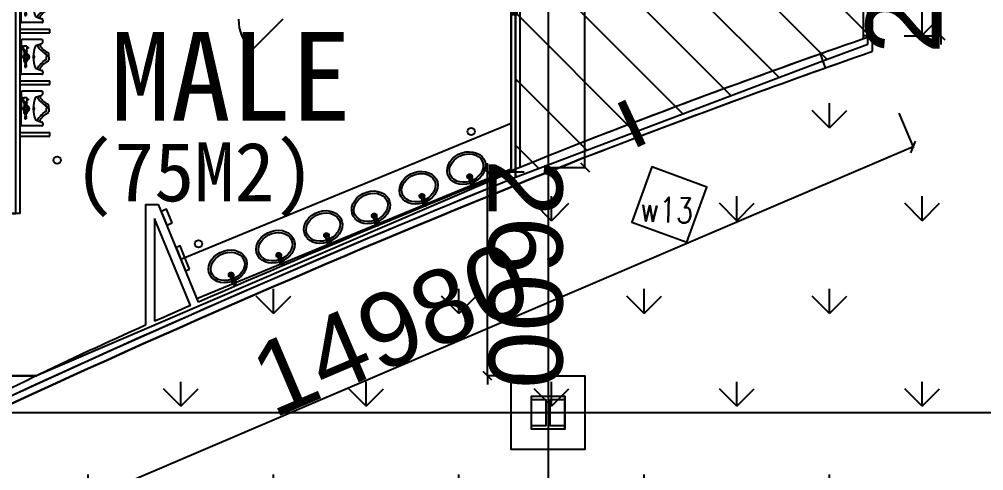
# Model space of a CAD drawing. Header units: inches. Extents: x -449189 to -231461, y -105857 to 48108.
# Drawn here: x -347021 to -333938, y -15276 to -9160 of the extents above; entities that cross this region are included whole.
import ezdxf
from ezdxf.enums import TextEntityAlignment as Align

# ---------------------------------------------------------------- set-up
doc = ezdxf.new("R2010")
doc.units = ezdxf.units.IN
doc.header["$MEASUREMENT"] = 0
for name, color, linetype in [('AREATEXT', 3, 'Continuous'), ('DIM', 3, 'Continuous'), ('GRID', 8, 'Continuous'), ('HATCH', 90, 'Continuous'), ('L08-DR', 1, 'Continuous'), ('NEW AREA', 6, 'Continuous'), ('SANI', 7, 'Continuous'), ('SANI-DETL', 15, 'Continuous'), ('Shop-no.', 3, 'Continuous'), ('WALL', 255, 'Continuous'), ('WC-DET', 15, 'Continuous'), ('WC-DET1', 15, 'Continuous'), ('WC-OUTL', 7, 'Continuous')]:
    doc.layers.add(name, color=color, linetype=linetype)
doc.styles.add('BLKBLD', font='STXIHEI.TTF', dxfattribs={"height": 0.45})
doc.styles.add('SIMPLEX', font='SIMPLEX.shx', dxfattribs={"width": 0.9, "height": 1000})
doc.styles.get("Standard").update_dxf_attribs({"font": 'arial.ttf'})
doc.dimstyles.new('DIM-200MM', dxfattribs={"dimtxt": 1000, "dimasz": 120, "dimexe": 10, "dimexo": 10, "dimgap": 0.7, "dimtad": 1, "dimdec": 0, "dimrnd": 5, "dimzin": 1, "dimdsep": 46, "dimtxsty": 'Standard', "dimblk": 'OBLIQUE', "dimcen": 0.5, "dimdle": 1, "dimclrd": 256, "dimclre": 256, "dimclrt": 7, "dimaunit": 1, "dimadec": 0, "dimazin": 0, "dimtfac": 1, "dimtdec": 0, "dimtix": 1, "dimtmove": 2, "dimatfit": 3, "dimfxl": 0, "dimtolj": 1, "dimtzin": 1, "dimarcsym": 0})

# ---------------------------------------------------------------- blocks, each defined once
blk = doc.blocks.new('A$C759B7A6F')
at = {"layer": 'SANI'}
for p, q in [((0, 0.093), (0, 0.362)), ((0.012, 0.374), (0.235, 0.374)), ((0.457, 0.374), (0.235, 0.374)), ((0.469, 0.093), (0.469, 0.362)), ((0.033, 0.079), (0.013, 0.079)), ((0.06, 0.119), (0.051, 0.092)), ((0.235, 0), (0.193, 0)), ((0.235, 0), (0.276, 0)), ((0.409, 0.119), (0.418, 0.092)), ((0.436, 0.079), (0.456, 0.079))]:
    blk.add_line(p, q, dxfattribs=at)
for centre, radius, start, end in [((0.012, 0.362), 0.012, 90, 180), ((0.457, 0.362), 0.012, 360, 90), ((0.013, 0.092), 0.013, 175.7578, 270), ((0.033, 0.098), 0.0193, 270.7832, 340.8921), ((0.07, 0.093), 0.0279, 64.3703, 110.0784), ((-0.066, -0.108), 0.27, 24.9985, 56.7913), ((0.193, 0.019), 0.0191, 222.7318, 270), ((0.276, 0.019), 0.0191, 270, 317.2682), ((0.535, -0.108), 0.27, 123.2087, 155.0015), ((0.399, 0.093), 0.0279, 69.9216, 115.6297), ((0.436, 0.098), 0.0193, 199.1079, 269.2168), ((0.456, 0.092), 0.013, 270, 4.2422)]:
    blk.add_arc(centre, radius, start, end, dxfattribs=at)
at = {"layer": 'SANI-DETL'}
for p, q in [((0.165, 0.32), (0.097, 0.323)), ((0.165, 0.31), (0.097, 0.307)), ((0.177, 0.332), (0.165, 0.332)), ((0.165, 0.332), (0.165, 0.297)), ((0.165, 0.297), (0.177, 0.297)), ((0.177, 0.332), (0.177, 0.297)), ((0.208, 0.334), (0.191, 0.334)), ((0.191, 0.297), (0.191, 0.332)), ((0.191, 0.295), (0.207, 0.295)), ((0.197, 0.28), (0.197, 0.295)), ((0.223, 0.321), (0.234, 0.327)), ((0.223, 0.308), (0.223, 0.321)), ((0.234, 0.301), (0.223, 0.308)), ((0.235, 0.327), (0.234, 0.301)), ((0.234, 0.327), (0.245, 0.321)), ((0.245, 0.308), (0.234, 0.301)), ((0.245, 0.321), (0.245, 0.308)), ((0.284, 0.334), (0.261, 0.334)), ((0.284, 0.295), (0.261, 0.295)), ((0.271, 0.295), (0.271, 0.28)), ((0.284, 0.332), (0.284, 0.334)), ((0.305, 0.332), (0.284, 0.332)), ((0.284, 0.297), (0.284, 0.332)), ((0.284, 0.297), (0.284, 0.295)), ((0.284, 0.297), (0.305, 0.297)), ((0.305, 0.332), (0.305, 0.297)), ((0.329, 0.332), (0.319, 0.332)), ((0.319, 0.297), (0.319, 0.332)), ((0.319, 0.297), (0.338, 0.297)), ((0.335, 0.361), (0.322, 0.374)), ((0.34, 0.361), (0.335, 0.361)), ((0.38, 0.296), (0.339, 0.296)), ((0.339, 0.296), (0.344, 0.291)), ((0.375, 0.361), (0.34, 0.361)), ((0.34, 0.347), (0.34, 0.343)), ((0.34, 0.347), (0.375, 0.347)), ((0.374, 0.347), (0.34, 0.347)), ((0.344, 0.291), (0.373, 0.291)), ((0.351, 0.281), (0.351, 0.291)), ((0.366, 0.281), (0.351, 0.281)), ((0.366, 0.291), (0.366, 0.281)), ((0.373, 0.291), (0.38, 0.296)), ((0.38, 0.332), (0.374, 0.347)), ((0.375, 0.361), (0.381, 0.361)), ((0.38, 0.296), (0.38, 0.332)), ((0.381, 0.361), (0.393, 0.374)), ((0.082, 0.18), (0.06, 0.119)), ((0.388, 0.18), (0.409, 0.119)), ((0.201, 0.031), (0.235, 0.031)), ((0.268, 0.031), (0.235, 0.031))]:
    blk.add_line(p, q, dxfattribs=at)
blk.add_circle((0.234, 0.314), 0.033, dxfattribs=at)
for centre, radius, start, end in [((0.114, 0.312), 0.0197, 146.9151, 171.9728), ((0.114, 0.318), 0.0197, 188.0272, 213.0849), ((0.184, 0.332), 0.007, 0, 180), ((0.184, 0.297), 0.007, 180, 0), ((0.195, 0.338), 0.0166, 187.4994, 193.9568), ((0.195, 0.315), 0.0166, 166.0432, 180), ((0.195, 0.315), 0.0166, 180, 193.9568), ((0.195, 0.292), 0.0166, 166.0432, 175.4775), ((0.19, 0.337), 0.0112, 193.9568, 210.9638), ((0.19, 0.316), 0.0112, 149.0362, 166.0432), ((0.19, 0.314), 0.0112, 193.9568, 210.9638), ((0.19, 0.293), 0.0112, 149.0362, 166.0432), ((0.186, 0.335), 0.00736, 210.9638, 235.3805), ((0.186, 0.318), 0.00736, 124.6195, 149.0362), ((0.186, 0.312), 0.00736, 210.9638, 235.3805), ((0.186, 0.295), 0.00736, 124.6195, 149.0362), ((0.184, 0.332), 0.00372, 235.3805, 270), ((0.184, 0.321), 0.00372, 90, 124.6195), ((0.184, 0.309), 0.00372, 235.3805, 270), ((0.184, 0.298), 0.00372, 90, 124.6195), ((0.184, 0.332), 0.00372, 270, 304.6195), ((0.184, 0.321), 0.00372, 55.3805, 90), ((0.184, 0.309), 0.00372, 270, 304.6195), ((0.184, 0.298), 0.00372, 55.3805, 90), ((0.182, 0.335), 0.00736, 304.6195, 329.0362), ((0.182, 0.318), 0.00736, 30.9638, 55.3805), ((0.182, 0.312), 0.00736, 304.6195, 329.0362), ((0.182, 0.295), 0.00736, 30.9638, 55.3805), ((0.179, 0.337), 0.0112, 329.0362, 346.0432), ((0.179, 0.316), 0.0112, 13.9568, 30.9638), ((0.179, 0.314), 0.0112, 329.0362, 346.0432), ((0.179, 0.293), 0.0112, 13.9568, 30.9638), ((0.174, 0.338), 0.0166, 346.0432, 352.5006), ((0.174, 0.315), 0.0166, 360, 13.9568), ((0.174, 0.315), 0.0166, 346.0432, 0), ((0.174, 0.292), 0.0166, 4.5225, 13.9568), ((0.234, 0.309), 0.047, 218.0888, 321.9112), ((0.312, 0.332), 0.007, 0, 180), ((0.312, 0.297), 0.007, 180, 0), ((0.323, 0.338), 0.0166, 187.4994, 193.9568), ((0.323, 0.315), 0.0166, 166.0432, 180), ((0.323, 0.315), 0.0166, 180, 193.9568), ((0.323, 0.292), 0.0166, 166.0432, 175.4775), ((0.318, 0.337), 0.0112, 193.9568, 210.9638), ((0.318, 0.316), 0.0112, 149.0362, 166.0432), ((0.318, 0.314), 0.0112, 193.9568, 210.9638), ((0.318, 0.293), 0.0112, 149.0362, 166.0432), ((0.314, 0.335), 0.00736, 210.9638, 235.3805), ((0.314, 0.318), 0.00736, 124.6195, 149.0362), ((0.314, 0.312), 0.00736, 210.9638, 235.3805), ((0.314, 0.295), 0.00736, 124.6195, 149.0362), ((0.312, 0.332), 0.00372, 235.3805, 270), ((0.312, 0.321), 0.00372, 90, 124.6195), ((0.312, 0.309), 0.00372, 235.3805, 270), ((0.312, 0.298), 0.00372, 90, 124.6195), ((0.312, 0.332), 0.00372, 270, 304.6195), ((0.312, 0.321), 0.00372, 55.3805, 90), ((0.312, 0.309), 0.00372, 270, 304.6195), ((0.312, 0.298), 0.00372, 55.3805, 90), ((0.31, 0.335), 0.00736, 304.6195, 329.0362), ((0.31, 0.318), 0.00736, 30.9638, 55.3805), ((0.31, 0.312), 0.00736, 304.6195, 329.0362), ((0.31, 0.295), 0.00736, 30.9638, 55.3805), ((0.307, 0.337), 0.0112, 329.0362, 346.0432), ((0.307, 0.316), 0.0112, 13.9568, 30.9638), ((0.307, 0.314), 0.0112, 329.0362, 346.0432), ((0.307, 0.293), 0.0112, 13.9568, 30.9638), ((0.302, 0.338), 0.0166, 346.0432, 352.5006), ((0.302, 0.315), 0.0166, 360, 13.9568), ((0.302, 0.315), 0.0166, 346.0432, 0), ((0.302, 0.292), 0.0166, 4.5225, 13.9568), ((0.329, 0.343), 0.011, 270, 0), ((0.34, 0.354), 0.007, 90, 270), ((0.375, 0.354), 0.007, 270, 90), ((-0.1, -0.145), 0.349, 30.3202, 60.1261), ((0.223, -0.144), 0.353, 88.1271, 113.6099), ((0.235, 0.225), 0.032, 209.3495, 330.6505), ((0.235, 0.225), 0.022, 224.1864, 315.8136), ((0.246, -0.144), 0.353, 66.3901, 91.8729), ((0.569, -0.145), 0.349, 119.7409, 149.6785)]:
    blk.add_arc(centre, radius, start, end, dxfattribs=at)
blk = doc.blocks.new('C1')
at = {"layer": 'L08-DR'}
blk.add_lwpolyline([(-500, 500), (500, 500), (500, -500), (-500, -500)], close=True, dxfattribs=at)
blk = doc.blocks.new('A$C03075E47')
at = {"layer": 'WC-DET', "color": 7}
for points in [[(254, 323), (252, 335, -0.090943), (250, 341), (244, 383), (239, 416), (236, 447, -0.413838), (266, 477, -0.413838), (296, 447), (293, 416), (288, 383), (282, 341, -0.090943), (280, 335), (278, 323, -0.482882)], [(293, 416, 0.462811), (266, 447, 0.462811), (239, 416)], [(278, 323), (277, 316, -0.409667), (266, 306, -0.409667), (255, 316), (254, 323)]]:
    blk.add_lwpolyline(points, format="xyb", dxfattribs=at)
at = {"layer": 'WC-DET'}
blk.add_circle((266, 461), 14.3, dxfattribs=at)
at = {"layer": 'WC-DET1'}
for p, q in [((228, 336), (252, 336)), ((266, 299), (266, 306)), ((281, 336), (304, 336))]:
    blk.add_line(p, q, dxfattribs=at)
at = {"layer": 'WC-DET1', "color": 7, "flags": 128}
blk.add_lwpolyline([(242, 397), (194, 389), (151, 374), (113, 353), (80, 327), (56, 297), (39, 264), (31, 230), (31, 196), (39, 162), (56, 129), (81, 99), (114, 73), (153, 52), (196, 38), (243, 31), (290, 31), (336, 38), (380, 52), (419, 73), (451, 99), (476, 129), (493, 162), (502, 196), (502, 230), (494, 264), (477, 297), (452, 327), (420, 353), (382, 374), (338, 389), (290, 397)], dxfattribs=at)
at = {"layer": 'WC-DET1'}
for points in [[(244, 418, -0.414214), (266, 439, -0.685598)], [(244, 418), (254, 344, 0.389882), (266, 334, 1.391857)], [(288, 418, 0.414214), (266, 439, 0.685598)], [(288, 418), (278, 344, -0.389882), (266, 334, -1.391857)], [(278, 323, -0.389882), (266, 313, -0.230616), (257, 317, -0.146126), (254, 323)]]:
    blk.add_lwpolyline(points, format="xyb", dxfattribs=at)
at = {"layer": 'WC-DET1', "color": 7}
blk.add_lwpolyline([(252, 335, 0.245866), (266, 325, 0.245866), (280, 335)], format="xyb", dxfattribs=at)
at = {"layer": 'WC-DET1'}
for centre, radius in [((266, 405), 19), ((266, 405), 12), ((266, 461), 8.9)]:
    blk.add_circle(centre, radius, dxfattribs=at)
for radius, start, end in [(32.5, 125.9977, 54.0023), (22.5, 140.5417, 240.1456), (22.5, 299.8544, 39.4583)]:
    blk.add_arc((266, 336), radius, start, end, dxfattribs=at)
at = {"layer": 'WC-OUTL', "flags": 128}
blk.add_lwpolyline([(238, 427), (187, 418), (139, 402), (95, 379), (59, 349), (30, 314), (10, 275), (0, 234), (0, 192), (11, 151), (31, 112), (60, 77), (97, 47), (140, 24), (189, 8), (240, 0), (292, 0), (344, 8), (392, 24), (436, 47), (473, 77), (502, 112), (522, 151), (532, 192), (533, 234), (523, 275), (503, 314), (474, 349), (437, 379), (394, 402), (346, 418), (294, 427)], dxfattribs=at)
blk = doc.blocks.new('_Oblique')
at = {"color": 0, "linetype": 'ByBlock', "lineweight": -2}
blk.add_line((-0.5, -0.5), (0.5, 0.5), dxfattribs=at)
blk = doc.blocks.new('*D146')
at = {"layer": 'DEFPOINTS', "color": 0, "transparency": 16777216}
for p in [(-335448, -9594), (-349228, -15468), (-348675, -16764)]:
    blk.add_point(p, dxfattribs=at)
at = {"layer": 'DIM', "lineweight": -2, "transparency": 16777216}
for p, q in [((-335091, -10430), (-334891, -10899)), ((-334894, -10889), (-348676, -16765)), ((-348871, -16304), (-348671, -16774))]:
    blk.add_line(p, q, dxfattribs=at)
at = {"layer": 'DIM', "lineweight": -2, "transparency": 16777216, "xscale": 120, "yscale": 120, "zscale": 120}
for p, rotation in [((-334895, -10890), 23.08936112348394), ((-348675, -16764), 203.0893611234839)]:
    blk.add_blockref('_Oblique', p, dxfattribs=dict(at, rotation=rotation))
at = {"layer": 'DIM', "color": 7, "transparency": 16777216, "insert": (-341986, -13357), "char_height": 1000, "attachment_point": 5, "rotation": 23.0894}
blk.add_mtext('\\A1;14980', dxfattribs=at)
blk = doc.blocks.new('*D147')
at = {"layer": 'DEFPOINTS', "color": 0, "transparency": 16777216}
for p in [(-340228, -4090), (-339348, -4090), (-340228, -11166)]:
    blk.add_point(p, dxfattribs=at)
at = {"layer": 'WALL', "lineweight": -2, "transparency": 16777216}
for p, q in [((-339848, -4090), (-339338, -4090)), ((-339348, -11167), (-339348, -4089)), ((-339848, -11166), (-339338, -11166))]:
    blk.add_line(p, q, dxfattribs=at)
at = {"layer": 'WALL', "lineweight": -2, "transparency": 16777216, "xscale": 120, "yscale": 120, "zscale": 120}
for p, rotation in [((-339348, -4090), 90), ((-339348, -11166), 270)]:
    blk.add_blockref('_Oblique', p, dxfattribs=dict(at, rotation=rotation))
at = {"layer": 'WALL', "color": 7, "transparency": 16777216, "insert": (-339859, -7628), "char_height": 1000, "attachment_point": 5, "rotation": 90}
blk.add_mtext('\\A1;7075', dxfattribs=at)
blk = doc.blocks.new('*D150')
at = {"layer": 'DEFPOINTS', "color": 0, "transparency": 16777216}
for p in [(-335102, -6767), (-334519, -6767), (-335222, -9382)]:
    blk.add_point(p, dxfattribs=at)
at = {"layer": 'DIM', "lineweight": -2, "transparency": 16777216}
for p, q in [((-334519, -6767), (-334519, -6647)), ((-335019, -6767), (-334509, -6767)), ((-334519, -9382), (-334519, -6767)), ((-335019, -9382), (-334509, -9382)), ((-334519, -9382), (-334519, -9502))]:
    blk.add_line(p, q, dxfattribs=at)
at = {"layer": 'DIM', "lineweight": -2, "transparency": 16777216, "xscale": 120, "yscale": 120, "zscale": 120}
for p, rotation in [((-334519, -6767), 270), ((-334519, -9382), 90)]:
    blk.add_blockref('_Oblique', p, dxfattribs=dict(at, rotation=rotation))
at = {"layer": 'DIM', "color": 7, "transparency": 16777216, "insert": (-335030, -8074), "char_height": 1000, "attachment_point": 5, "rotation": 90}
blk.add_mtext('\\A1;2615', dxfattribs=at)
blk = doc.blocks.new('*D216')
at = {"layer": 'DEFPOINTS', "color": 0, "transparency": 16777216}
for p in [(-340671, -11229), (-339848, -11229), (-339848, -13990)]:
    blk.add_point(p, dxfattribs=at)
at = {"layer": 'DIM', "lineweight": -2, "transparency": 16777216}
for p, q in [((-340671, -11229), (-340671, -11109)), ((-340171, -11229), (-340681, -11229)), ((-340670, -13990), (-340671, -11229)), ((-340170, -13990), (-340680, -13990)), ((-340670, -13990), (-340670, -14110))]:
    blk.add_line(p, q, dxfattribs=at)
at = {"layer": 'DIM', "lineweight": -2, "transparency": 16777216, "xscale": 120, "yscale": 120, "zscale": 120}
for p, rotation in [((-340671, -11229), 270.0050824060863), ((-340670, -13990), 90.00508240608625)]:
    blk.add_blockref('_Oblique', p, dxfattribs=dict(at, rotation=rotation))
at = {"layer": 'DIM', "color": 7, "transparency": 16777216, "insert": (-340159, -12610), "char_height": 1000, "attachment_point": 5, "rotation": 270.0051}
blk.add_mtext('\\A1;2600', dxfattribs=at)

msp = doc.modelspace()

# ---------------------------------------------------------------- hatches: boundary and pattern name
at = {"layer": 'HATCH'}
h = msp.add_hatch(dxfattribs=at)
h.set_pattern_fill('ANSI31', color=4, scale=200, angle=90, style=0)
h.set_pattern_definition([(135, (-380034.3, -67208.1), (-449.013, -449.013), [])])
h.paths.add_polyline_path([(-340287.9582, -11298.8439), (-336118.9966, -9723.545), (-335508.1018, -9497.5812), (-335512.1952, -2505.5222), (-340287.9582, -2114.921)])
h = msp.add_hatch(dxfattribs=at)
h.set_pattern_fill('GRASS', color=141, scale=70, style=0)
h.set_pattern_definition([(90, (-380034.3, -67208.1), (-1257.235, 1257.235), [333.375, -2181.095]), (45, (-380034.3, -67208.1), (-1257.236, 1257.236), [333.375, -1444.625]), (135, (-380034.3, -67208.1), (-1257.236, -1257.236), [333.375, -1444.625])])
edge = h.paths.add_edge_path()
edge.add_line((-340288.2071, -11298.8439), (-336119.2455, -9723.545))
edge.add_line((-336119.2455, -9723.545), (-335508.3507, -9497.5812))
edge.add_line((-335508.3507, -9497.5812), (-335512.444, -2505.503))
edge.add_line((-335512.444, -2505.503), (-334540.4625, -2573.9117))
edge.add_line((-334540.4625, -2573.9117), (-333854.8554, -2620.0794))
edge.add_line((-333854.8554, -2620.0794), (-333388.2316, -2650.4541))
edge.add_line((-333388.2316, -2650.4541), (-333388.2149, -7349.5129))
edge.add_line((-333388.2149, -7349.5129), (-332068.2238, -7349.5128))
edge.add_line((-332068.2238, -7349.5128), (-332068.2228, -7069.5141))
edge.add_line((-332068.2228, -7069.5141), (-331148.2187, -7069.5112))
edge.add_line((-331148.2187, -7069.5112), (-331148.2187, -7349.5128))
edge.add_line((-331148.2187, -7349.5128), (-322288.2304, -7346.1635))
edge.add_line((-322288.2304, -7346.1635), (-322288.2225, -9562.3965))
edge.add_line((-322288.2225, -9562.3965), (-322288.2204, -10149.5262))
edge.add_line((-322288.2204, -10149.5262), (-311588.2352, -10149.5262))
edge.add_line((-311588.2352, -10149.5262), (-288008.221, -10149.5262))
edge.add_line((-288008.221, -10149.5262), (-288008.2228, -6519.5143))
edge.add_line((-288008.2228, -6519.5143), (-285608.2221, -6519.5142))
edge.add_line((-285608.2221, -6519.5142), (-285608.2214, -7289.542))
edge.add_line((-285608.2214, -7289.542), (-285448.2202, -7289.5149))
edge.add_line((-285448.2202, -7289.5149), (-285448.2432, -16605.3066))
edge.add_line((-285448.2432, -16605.3066), (-290895.3777, -16605.3066))
edge.add_line((-290895.3777, -16605.3066), (-289343.3241, -18123.0736))
edge.add_line((-289343.3241, -18123.0736), (-289343.3241, -21992.1764))
edge.add_line((-289343.3241, -21992.1764), (-290467.0658, -23134.5311))
edge.add_line((-290467.0658, -23134.5311), (-290498.1914, -37040.7856))
edge.add_line((-290498.1914, -37040.7856), (-289343.3241, -38157.4688))
edge.add_line((-289343.3241, -38157.4688), (-289346.7413, -41660.7129))
edge.add_line((-289346.7413, -41660.7129), (-290789.917, -43073.7458))
edge.add_line((-290789.917, -43073.7458), (-285498.3181, -43073.7458))
edge.add_line((-285498.3181, -43073.7458), (-285496.0031, -43115.8086))
edge.add_line((-285496.0031, -43115.8086), (-282687.0942, -45909.9083))
edge.add_line((-282687.0942, -45909.9083), (-276970.3509, -45904.7619))
edge.add_line((-276970.3509, -45904.7619), (-276970.3509, -48029.5128))
edge.add_line((-276970.3509, -48029.5128), (-285608.318, -48029.5128))
edge.add_line((-285608.318, -48029.5128), (-285608.3181, -52836.7162))
edge.add_line((-285608.3181, -52836.7162), (-286348.3155, -53015.517))
edge.add_line((-286348.3155, -53015.517), (-286516.7891, -53055.0808))
edge.add_line((-286516.7891, -53055.0808), (-287110.9356, -53191.2398))
edge.add_line((-287110.9356, -53191.2398), (-287636.3392, -53307.2906))
edge.add_line((-287636.3392, -53307.2906), (-288280.2221, -53443.9679))
edge.add_line((-288280.2221, -53443.9679), (-288782.4444, -53546.3581))
edge.add_line((-288782.4444, -53546.3581), (-289192.7738, -53627.2828))
edge.add_line((-289192.7738, -53627.2828), (-289609.1348, -53706.8959))
edge.add_line((-289609.1348, -53706.8959), (-290101.9463, -53797.883))
edge.add_line((-290101.9463, -53797.883), (-290653.7187, -53895.5982))
edge.add_line((-290653.7187, -53895.5982), (-291270.1366, -53999.5884))
edge.add_line((-291270.1366, -53999.5884), (-291699.1627, -54068.7553))
edge.add_line((-291699.1627, -54068.7553), (-292231.0385, -54150.8586))
edge.add_line((-292231.0385, -54150.8586), (-292875.9103, -54245.011))
edge.add_line((-292875.9103, -54245.011), (-293705.8929, -54357.525))
edge.add_line((-293705.8929, -54357.525), (-293995.7321, -54394.5262))
edge.add_line((-293995.7321, -54394.5262), (-294408.3241, -54445.1592))
edge.add_line((-294408.3241, -54445.1592), (-294408.3241, -53539.5795))
edge.add_line((-294408.3241, -53539.5795), (-300783.3181, -53539.5795))
edge.add_line((-300783.3181, -53539.5795), (-300783.3181, -54926.0554))
edge.add_line((-300783.3181, -54926.0554), (-300984.5052, -54932.0826))
edge.add_line((-300984.5052, -54932.0826), (-301461.242, -54944.1408))
edge.add_line((-301461.242, -54944.1408), (-302594.0659, -54960.253))
edge.add_line((-302594.0659, -54960.253), (-303474.0513, -54960.5922))
edge.add_line((-303474.0513, -54960.5922), (-304791.0427, -54941.2082))
edge.add_line((-304791.0427, -54941.2082), (-305176.7692, -54931.0136))
edge.add_line((-305176.7692, -54931.0136), (-305783.1151, -54910.8475))
edge.add_line((-305783.1151, -54910.8475), (-307476.4691, -54827.6872))
edge.add_line((-307476.4691, -54827.6872), (-308341.0607, -54769.9499))
edge.add_line((-308341.0607, -54769.9499), (-309838.7068, -54645.4082))
edge.add_line((-309838.7068, -54645.4082), (-310626.0552, -54567.4147))
edge.add_line((-310626.0552, -54567.4147), (-311469.8373, -54474.2138))
edge.add_line((-311469.8373, -54474.2138), (-312374.1162, -54363.242))
edge.add_line((-312374.1162, -54363.242), (-312476.3441, -54349.9727))
edge.add_line((-312476.3441, -54349.9727), (-312636.4866, -54328.8898))
edge.add_line((-312636.4866, -54328.8898), (-313090.9646, -54256.5062))
edge.add_line((-313090.9646, -54256.5062), (-313685.9245, -54148.7118))
edge.add_line((-313685.9245, -54148.7118), (-314664.5903, -53966.3051))
edge.add_line((-314664.5903, -53966.3051), (-315582.5073, -53789.4467))
edge.add_line((-315582.5073, -53789.4467), (-316457.9292, -53615.551))
edge.add_line((-316457.9292, -53615.551), (-317680.8645, -53364.051))
edge.add_line((-317680.8645, -53364.051), (-318715.3535, -53143.471))
edge.add_line((-318715.3535, -53143.471), (-319826.7598, -52898.452))
edge.add_line((-319826.7598, -52898.452), (-320519.3217, -52741.5431))
edge.add_line((-320519.3217, -52741.5431), (-321348.3155, -52549.4388))
edge.add_line((-321348.3155, -52549.4388), (-322096.6306, -52372.0072))
edge.add_line((-322096.6306, -52372.0072), (-322919.3065, -52172.5226))
edge.add_line((-322919.3065, -52172.5226), (-323528.6676, -52021.7675))
edge.add_line((-323528.6676, -52021.7675), (-324690.0906, -51727.3435))
edge.add_line((-324690.0906, -51727.3435), (-325741.8803, -51452.6499))
edge.add_line((-325741.8803, -51452.6499), (-326607.9305, -51220.6831))
edge.add_line((-326607.9305, -51220.6831), (-327359.6197, -51015.094))
edge.add_line((-327359.6197, -51015.094), (-328180.0259, -50786.18))
edge.add_line((-328180.0259, -50786.18), (-328941.3725, -50569.4966))
edge.add_line((-328941.3725, -50569.4966), (-329798.6195, -50320.5956))
edge.add_line((-329798.6195, -50320.5956), (-330205.1413, -50200.4623))
edge.add_line((-330205.1413, -50200.4623), (-330652.2059, -50066.5422))
edge.add_line((-330652.2059, -50066.5422), (-331102.5812, -49929.7113))
edge.add_line((-331102.5812, -49929.7113), (-331377.8045, -49845.1432))
edge.add_line((-331377.8045, -49845.1432), (-331988.6519, -49654.8606))
edge.add_line((-331988.6519, -49654.8606), (-333136.6276, -49287.5546))
edge.add_line((-333136.6276, -49287.5546), (-333995.7574, -49004.3186))
edge.add_line((-333995.7574, -49004.3186), (-334680.7346, -48773.3357))
edge.add_line((-334680.7346, -48773.3357), (-335777.3888, -48393.9214))
edge.add_line((-335777.3888, -48393.9214), (-336572.2598, -48111.4636))
edge.add_line((-336572.2598, -48111.4636), (-337362.1185, -47824.53))
edge.add_line((-337362.1185, -47824.53), (-338274.9824, -47485.0795))
edge.add_line((-338274.9824, -47485.0795), (-339501.5617, -47015.6204))
edge.add_line((-339501.5617, -47015.6204), (-340348.3181, -46674.0196))
edge.add_line((-340348.3181, -46674.0196), (-340924.1168, -46451.7427))
edge.add_line((-340924.1168, -46451.7427), (-341956.4836, -46029.3034))
edge.add_line((-341956.4836, -46029.3034), (-343181.5851, -45513.3685))
edge.add_line((-343181.5851, -45513.3685), (-344012.137, -45154.455))
edge.add_line((-344012.137, -45154.455), (-344856.511, -44781.9126))
edge.add_line((-344856.511, -44781.9126), (-345617.4163, -44439.52))
edge.add_line((-345617.4163, -44439.52), (-346395.6587, -44082.7138))
edge.add_line((-346395.6587, -44082.7138), (-347363.8794, -43629.3731))
edge.add_line((-347363.8794, -43629.3731), (-348780.7275, -42888.3236))
edge.add_line((-348780.7275, -42888.3236), (-349298.3176, -42888.3236))
edge.add_line((-349298.3176, -42888.3236), (-349298.3135, -15241.5566))
edge.add_line((-349298.3135, -15241.5566), (-345735.4049, -13623.97))
edge.add_line((-345735.4049, -13623.97), (-344247.3098, -12964.3974))
edge.add_line((-344247.3098, -12964.3974), (-342967.66, -12411.9553))
edge.add_line((-342967.66, -12411.9553), (-342295.9956, -12127.3872))
edge.add_line((-342295.9956, -12127.3872), (-341103.1645, -11631.0893))
edge.add_line((-341103.1645, -11631.0893), (-340288.2156, -11298.6419))

# ---------------------------------------------------------------- linework, layer by layer
for p, q in [((-335447.9695, -9381.8262), (-335567.9695, -9381.8263)), ((-336085.5592, -9817.7891), (-336152.434, -9629.301))]:
    msp.add_line(p, q)
at = {"color": 5}
for points in [[(-349298.0647, -15382.1359), (-347596.0467, -14485.0795), (-347162.6575, -14274.2351), (-346805.2187, -14109.7863), (-345735.1561, -13623.97), (-344247.061, -12964.3974), (-342967.4111, -12411.9553), (-342295.7468, -12127.3872), (-341102.9157, -11631.0893), (-340287.9668, -11298.6419), (-340287.9668, -2114.719), (-339491.3222, -2186.0726), (-338501.0595, -2271.3053), (-337090.0187, -2386.1308), (-336114.0514, -2461.0022), (-335416.054, -2512.2694), (-334540.2136, -2573.9117), (-333854.6065, -2620.0794)], [(-340288.2071, -11298.8439), (-336119.2455, -9723.545), (-335508.3507, -9497.5812), (-335512.444, -2505.503), (-334540.4625, -2573.9117), (-333854.8554, -2620.0794), (-333388.2316, -2650.4541), (-333388.2149, -7349.5129), (-332068.2238, -7349.5128), (-332068.2228, -7069.5141), (-331148.2187, -7069.5112), (-331148.2187, -7349.5128), (-322288.2304, -7346.1635), (-322288.2304, -7346.1635), (-322288.2225, -9562.3965), (-322288.2204, -10149.5262), (-311588.2352, -10149.5262), (-288008.221, -10149.5262)], [(-349298.3176, -42888.3236), (-349298.3135, -15241.5566), (-345735.4049, -13623.97), (-344247.3098, -12964.3974), (-342967.66, -12411.9553), (-342295.9956, -12127.3872), (-341103.1645, -11631.0893), (-340288.2156, -11298.6419)]]:
    msp.add_lwpolyline(points, dxfattribs=at)
at = {"color": 11}
msp.add_lwpolyline([(-340287.9582, -11298.8439), (-336118.9966, -9723.545), (-335508.1018, -9497.5812), (-335512.1952, -2505.5222), (-340287.9582, -2114.921), (-340287.9582, -11298.8439)], dxfattribs=at)
at = {"layer": 'GRID'}
for p, q in [((-339848.203, 3188.9239), (-339848.203, -66985.2816)), ((-366848.203, -14485.2816), (-267848.203, -14485.2816))]:
    msp.add_line(p, q, dxfattribs=at)
at = {"layer": 'NEW AREA'}
msp.add_lwpolyline([(-347067.9582, -11790.0811), (-347067.9582, -1501.8867, 0.006665728), (-340347.9582, -2209.8627), (-340347.1581, -11229.4676), (-346787.2147, -13989.7379), (-348348.0807, -13989.9304), (-348347.9432, -11790.0512), (-347067.9582, -11790.0811)], format="xyb", dxfattribs=at)
at = {"layer": 'WALL', "color": 0}
for p, q in [((-347007.9582, -11790.0833), (-347007.9582, -1839.3501)), ((-340347.9582, -11214.3967), (-340347.9582, -2209.8477)), ((-340287.9582, -11298.8439), (-340287.9582, -4089.9304)), ((-340227.9582, -11166.0187), (-340227.9582, -4089.9304)), ((-335567.9695, -9423.6348), (-335567.9714, -6766.9413)), ((-335447.9693, -9593.5996), (-335447.9714, -6767.0317)), ((-343448.1934, -9159.7247), (-343872.4568, -9583.9894)), ((-347007.9582, -9294.6692), (-346607.9582, -9294.6692)), ((-347007.9582, -9344.6692), (-346607.9582, -9344.6692)), ((-346607.9582, -9344.6692), (-346607.9582, -9294.6692)), ((-347007.9582, -9994.6692), (-346607.9582, -9994.6692)), ((-347007.9582, -10044.6692), (-346607.9582, -10044.6692)), ((-346607.9582, -10044.6692), (-346607.9582, -9994.6692)), ((-344830.4459, -12409.3683), (-340347.9582, -10565.0036)), ((-347007.9582, -10694.6692), (-346607.9582, -10694.6692)), ((-346607.9582, -10744.6692), (-346607.9582, -10694.6692)), ((-347007.9582, -10744.6692), (-346607.9582, -10744.6692)), ((-344611.6532, -12941.1152), (-340347.9582, -11186.775)), ((-345307.6359, -11670.074), (-345134.6359, -11670.074)), ((-345307.6359, -11670.074), (-345307.6359, -13305.2411)), ((-344590.9381, -12991.4606), (-345134.6359, -11670.074)), ((-347007.9582, -11790.0833), (-347127.9582, -11790.0788)), ((-344701.0134, -13039.3042), (-345187.6359, -11856.6316)), ((-345187.6359, -11856.6316), (-345187.6359, -13251.8809)), ((-349348.0676, -13989.7379), (-346787.2147, -13989.7379)), ((-340348.1868, -13989.7379), (-339348.1999, -13989.7379)), ((-340348.1868, -14989.7247), (-340348.1868, -13989.7379)), ((-340348.1868, -13989.7415), (-339348.1999, -13989.7415)), ((-340348.1868, -14989.7283), (-340348.1868, -13989.7415)), ((-339348.1999, -13989.7379), (-339348.1999, -14989.7247)), ((-339348.1999, -13989.7415), (-339348.1999, -14989.7283)), ((-340073.1904, -14264.7342), (-339623.1963, -14264.7342)), ((-340073.1904, -14714.7283), (-340073.1904, -14264.7342)), ((-340073.1904, -14314.7336), (-340073.1904, -14264.7342)), ((-340073.1904, -14264.7342), (-339623.1963, -14264.7342)), ((-340073.1904, -14264.7379), (-339623.1963, -14264.7379)), ((-340073.1904, -14714.732), (-340073.1904, -14264.7379)), ((-340073.1904, -14314.7372), (-340073.1904, -14264.7379)), ((-340073.1904, -14264.7379), (-339623.1963, -14264.7379)), ((-339873.1931, -14314.7336), (-340073.1904, -14314.7336)), ((-339873.1931, -14314.7372), (-340073.1904, -14314.7372)), ((-339873.1931, -14664.729), (-339873.1931, -14314.7336)), ((-339873.1931, -14664.7326), (-339873.1931, -14314.7372)), ((-339623.1963, -14314.7336), (-339823.1937, -14314.7336)), ((-339823.1937, -14314.7336), (-339823.1937, -14664.729)), ((-339623.1963, -14314.7372), (-339823.1937, -14314.7372)), ((-339823.1937, -14314.7372), (-339823.1937, -14664.7326)), ((-339623.1963, -14264.7342), (-339623.1963, -14714.7283)), ((-339623.1963, -14264.7342), (-339623.1963, -14314.7336)), ((-339623.1963, -14264.7379), (-339623.1963, -14714.732)), ((-339623.1963, -14264.7379), (-339623.1963, -14314.7372)), ((-340073.1904, -14714.7283), (-340073.1904, -14664.729)), ((-340073.1904, -14664.729), (-339873.1931, -14664.729)), ((-340073.1904, -14714.732), (-340073.1904, -14664.7326)), ((-340073.1904, -14664.7326), (-339873.1931, -14664.7326)), ((-339623.1963, -14714.7283), (-340073.1904, -14714.7283)), ((-339623.1963, -14714.7283), (-340073.1904, -14714.7283)), ((-339623.1963, -14714.732), (-340073.1904, -14714.732)), ((-339623.1963, -14714.732), (-340073.1904, -14714.732)), ((-339823.1937, -14664.729), (-339623.1963, -14664.729)), ((-339823.1937, -14664.7326), (-339623.1963, -14664.7326)), ((-339623.1963, -14664.729), (-339623.1963, -14714.7283)), ((-339623.1963, -14664.7326), (-339623.1963, -14714.732)), ((-339348.1999, -14989.7247), (-340348.1868, -14989.7247)), ((-339348.1999, -14989.7283), (-340348.1868, -14989.7283))]:
    msp.add_line(p, q, dxfattribs=at)
for points, format in [([(-339347.9582, -11028.8577, -0.0086648515), (-335447.9693, -9593.5996, -0.0042862517)], "xyb"), ([(-339347.9582, -11028.8541, -0.007626352), (-335917.9637, -9758.4667, -0.0066970438)], "xyb"), ([(-338852.2986, -10273.5523, 112.5, 112.5, 0), (-338575.8495, -10868.5725, 0, 0, 0), (-338440.1771, -11160.5896, 0, 0, 0)], "xyseb"), ([(-349227.9582, -15468.2364, -0.0101099311), (-347319.6051, -14457.1975, -0.0138952294), (-339347.9627, -11029.6129)], "xyb"), ([(-349227.9582, -15468.2389, -0.0101099556), (-347319.6005, -14457.1975, -0.0138952294), (-339347.9582, -11029.6129)], "xyb"), ([(-349297.9582, -15392.7448, -0.0102321357), (-347363.1451, -14367.1586, -0.0123408476), (-340287.9582, -11298.8439)], "xyb")]:
    msp.add_lwpolyline(points, format=format, dxfattribs=at)
for points in [[(-337966.1594, -12180.8505), (-337693.0378, -11433.7112), (-338440.1771, -11160.5896), (-338713.2987, -11907.7289)], [(-344946.7181, -11916.539), (-345022.8199, -11731.5835), (-345096.8021, -11762.0242), (-345020.7003, -11946.9797)], [(-344710.2727, -12543.7499), (-344839.6457, -12229.3256), (-344895.1324, -12252.1562), (-344765.7593, -12566.5804)], [(-340347.9542, -13989.9304), (-339347.9542, -13989.9304), (-339347.9542, -14989.9304), (-340347.9542, -14989.9304)], [(-340072.9542, -14714.9304), (-340072.9542, -14664.9304), (-339872.9542, -14664.9304), (-339872.9542, -14314.9304), (-340072.9542, -14314.9304), (-340072.9542, -14264.9304), (-339622.9542, -14264.9304), (-339622.9542, -14314.9304), (-339822.9542, -14314.9304), (-339822.9542, -14664.9304), (-339622.9542, -14664.9304), (-339622.9542, -14714.9304)], [(-340072.9542, -14264.9304), (-339622.9542, -14264.9304), (-339622.9542, -14714.9304), (-340072.9542, -14714.9304)]]:
    msp.add_lwpolyline(points, close=True, dxfattribs=at)
for centre in [(-340891.9546, -10680.7023), (-346507.9582, -11069.6692), (-344591.0636, -12202.7379)]:
    msp.add_circle(centre, 50, dxfattribs=at)
for centre, radius, start, end in [((-343448.1934, -9159.7247), 600, 180.00018196, 225.00009097), ((-295990.7223, -122826.0249), 120110.2018, 109.178285094, 111.160319298), ((-295990.7223, -122826.0213), 120110.2018, 109.476537069, 111.160319298), ((-274348.7657, -174750.2552), 176351.5535, 111.627906961, 113.472423904), ((-281677.3158, -156139.7961), 156150.15, 111.674187094, 114.858534165), ((-347007.9432, -11670.059), 0.015, 180, 269.99813357), ((-274348.7657, -174750.2552), 176351.5535, 113.511418877, 113.683947273), ((-323540.9041, -62296.6143), 53609.1901, 113.95544549, 117.56398109)]:
    msp.add_arc(centre, radius, start, end, dxfattribs=at)
msp.add_point((-339347.9582, -11029.6092), dxfattribs=at)

# ---------------------------------------------------------------- block references
for name, p, xscale, yscale, zscale, rotation in [('A$C759B7A6F', (-346622.242, -9204.2911), 999.9867495193612, 999.9867495193612, 999.9867495193612, 90), ('A$C759B7A6F', (-346622.242, -9904.2911), 999.9867495193612, 999.9867495193612, 999.9867495193612, 90), ('A$C759B7A6F', (-346622.242, -10604.2911), 999.9867495193612, 999.9867495193612, 999.9867495193612, 90), ('A$C03075E47', (-341284.2845, -11078.3036), -0.9999867969774445, 0.9999867968726903, 0.999986749519501, 202.0556009720155), ('A$C03075E47', (-341931.6286, -11344.6598), -0.9999867969774445, 0.9999867968726903, 0.999986749519501, 202.0556009720155), ('A$C03075E47', (-342578.9727, -11611.0161), -0.9999867969774445, 0.9999867968726903, 0.999986749519501, 202.0556009720155), ('A$C03075E47', (-343226.3167, -11877.3723), -0.9999867969774445, 0.9999867968726903, 0.999986749519501, 202.0556009720155), ('A$C03075E47', (-343873.6608, -12143.7285), -0.9999867969774445, 0.9999867968726903, 0.999986749519501, 202.0556009720155), ('A$C03075E47', (-344521.0049, -12410.0848), -0.9999867969774445, 0.9999867968726903, 0.999986749519501, 202.0556009720155)]:
    msp.add_blockref(name, p, dxfattribs=dict(at, xscale=xscale, yscale=yscale, zscale=zscale, rotation=rotation))
at = {"layer": 'WALL', "color": 0, "xscale": 0.9999869135208428, "yscale": 0.9999867968726903, "zscale": 0.999986749519501}
for p in [(-339848.1934, -14489.7313), (-339848.1934, -14489.7349)]:
    msp.add_blockref('C1', p, dxfattribs=at)
at = {"layer": 'WALL', "color": 0}
for p in [(-339847.9582, -14489.7247), (-339847.9582, -14489.7247), (-339847.9582, -14489.7247), (-339847.9582, -14489.7283), (-339847.9582, -14489.7283), (-339847.9582, -14489.7283)]:
    msp.add_blockref('C1', p, dxfattribs=at)

# ---------------------------------------------------------------- texts
at = {"layer": 'AREATEXT', "color": 1, "style": 'BLKBLD'}
msp.add_text('(75M2)', height=800, dxfattribs=at).set_placement((-346278.9309, -11625.8554))
at = {"layer": 'Shop-no.', "color": 1, "style": 'BLKBLD'}
msp.add_text('MALE', height=1200, dxfattribs=at).set_placement((-345784.3728, -10532.552))
at = {"layer": 'WALL', "color": 0, "style": 'SIMPLEX', "width": 0.8}
msp.add_text('w13', height=337.5, rotation=357.9471039, dxfattribs=at).set_placement((-338237.6776, -11741.6689), align=Align.MIDDLE)

# ---------------------------------------------------------------- dimensions: what is measured, and where the dimension line sits
at = {"layer": 'DIM', "color": 0}
dim = msp.add_linear_dim(base=(-334518.6061, -6767.0316), p1=(-335222.3949, -9381.8262), p2=(-335102.3967, -6767.0316), angle=270, dimstyle='DIM-200MM', dxfattribs=at)
dim.commit()
dim.dimension.update_dxf_attribs({"geometry": '*D150', "text_midpoint": (-335029.8791, -8074.4289)})
dim = msp.add_aligned_dim(p1=(-335447.9693, -9593.5996), p2=(-349227.9582, -15468.2389), distance=1409.0637, dimstyle='DIM-200MM', dxfattribs=at)
dim.commit()
dim.dimension.update_dxf_attribs({"geometry": '*D146', "text_midpoint": (-341985.8805, -13356.7918)})
dim = msp.add_aligned_dim(p1=(-339847.9582, -13989.7247), p2=(-339848.203, -11229.4233), distance=822.3835, text='2600', dimstyle='DIM-200MM', dxfattribs=at)
dim.commit()
dim.dimension.update_dxf_attribs({"geometry": '*D216', "text_midpoint": (-340159.1911, -12609.6016)})
at = {"layer": 'WALL', "color": 0}
dim = msp.add_linear_dim(base=(-339347.9582, -4089.9304), p1=(-340227.9582, -11166.0187), p2=(-340227.9582, -4089.9304), angle=270, dimstyle='DIM-200MM', override={"dimtxsty": 'Standard'}, dxfattribs=at)
dim.commit()
dim.dimension.update_dxf_attribs({"geometry": '*D147', "text_midpoint": (-339859.2312, -7627.9745)})

doc.saveas('drawing.dxf')
